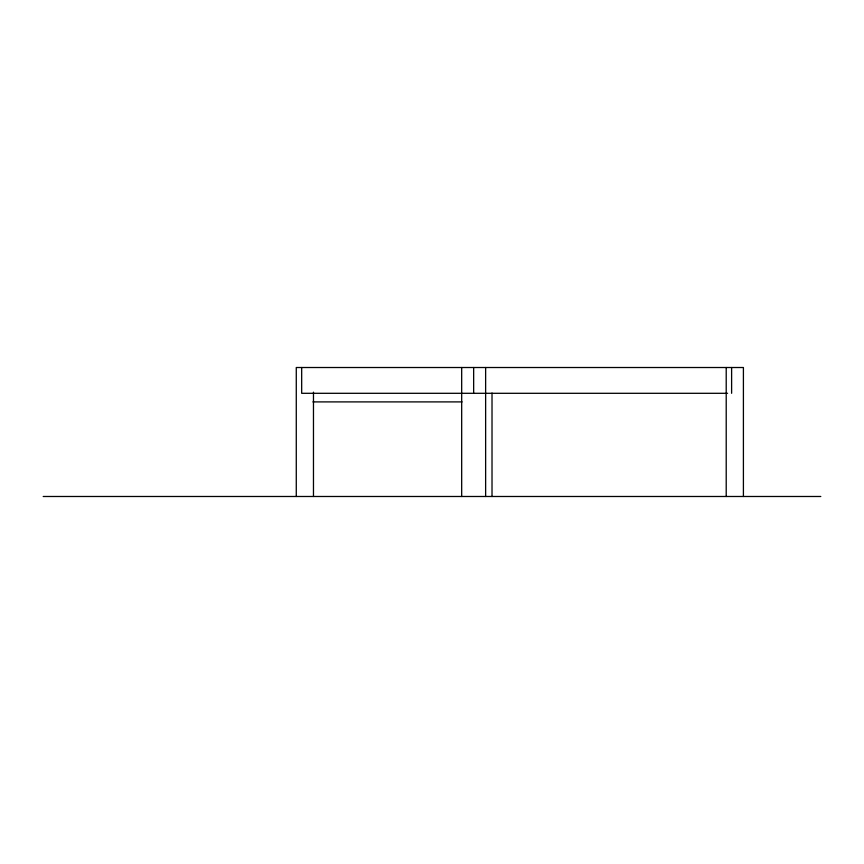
<?xml version="1.0" encoding="UTF-8"?>
<svg xmlns="http://www.w3.org/2000/svg" width="864" height="864" viewBox="0 0 864 864"><rect width="100%" height="100%" fill="white"/><g stroke="black" fill="none" stroke-linecap="round" stroke-linejoin="round"><path stroke-width="1.3" d="M727.585 393.304L301.676 393.304L301.676 367.513M312.93 401.9L462.067 401.9M43.2 496.487L820.8 496.487M743.407 496.487L743.407 367.513L296.276 367.513L296.276 496.487M731.614 367.513L731.614 393.304M726.214 367.513L726.214 496.487M492.016 393.034L492.016 496.487M485.633 367.513L485.633 496.487M473.656 367.513L473.656 393.304M461.678 367.513L461.678 496.487M313.47 392.159L313.47 496.487"/></g></svg>
